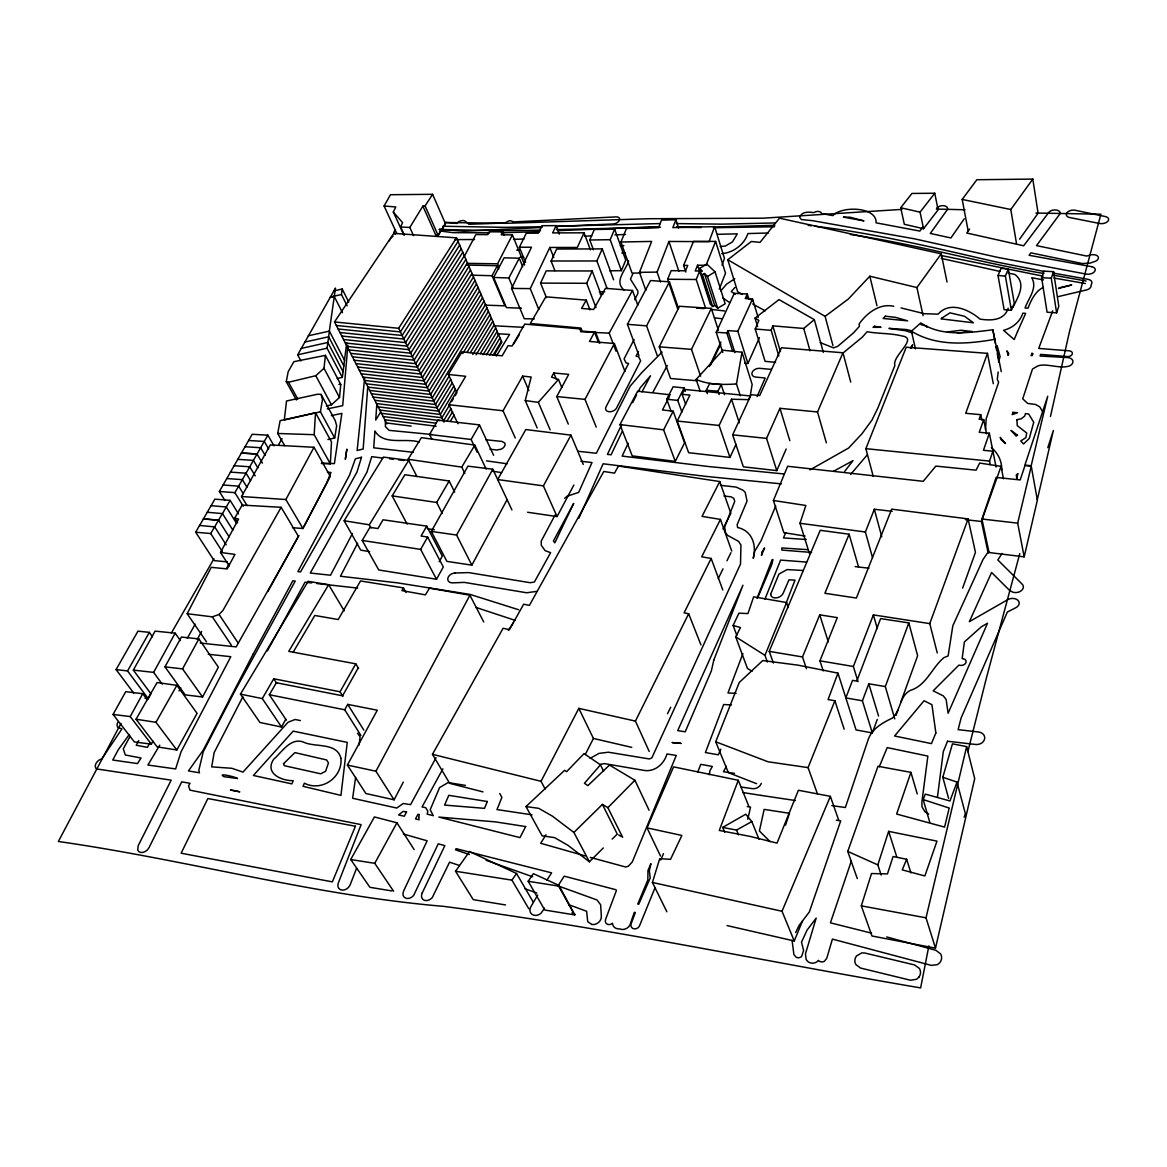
<?xml version="1.0" encoding="UTF-8"?>
<svg xmlns="http://www.w3.org/2000/svg" width="1167" height="1167" viewBox="0 0 1167 1167"><rect width="100%" height="100%" fill="white"/><g stroke="black" fill="none" stroke-linecap="round" stroke-linejoin="round"><path stroke-width="1.5" d="M985.517 429.923L986.159 418.895L998.66 382.178L997.274 379.406L998.193 371.981M321.333 463.489L330.349 463.853L331.486 441.914L315.513 412.753L280.138 420.66L277.702 433.482L284.69 445.663M330.349 463.853L314.171 434.693L315.513 412.753M367.736 387.065L363.17 448.989L357.131 450.52L364.644 378.123M376.868 403.709L375.716 420.076L380.632 412.082M792.072 940.354L793.896 954.562L796.2 957.276A4.858 4.595 -32.1 0 0 801.539 956.561L803.611 950.565L801.51 942.192L806.981 930.23L816.185 918.093L805.463 953.833L806.134 959.58L808.089 961.754A7.79 7.381 -33.1 0 0 816.667 962.016L818.519 960.353L819.074 960.995A4.872 4.624 -32.3 0 0 824.442 961.214L826.776 958.253L832.407 939.099L931.31 965.386L937.422 964.642L939.843 962.629A8.169 7.863 -16 0 0 940.675 953.95L935.919 950.303L886.672 936.941M347.854 345.315L342.704 405.678L327.3 408.902M326.395 406.014L331.443 404.818L339.495 397.48L340.764 384.527L325.403 355.366L293.865 361.682L288.191 371.675L286.28 381.711L296.403 399.989M355.629 777.47L352.609 798.272L396.765 808.045L403.228 803.494L410.565 804.647L436.035 757.689M339.495 397.48L324.003 368.305L325.403 355.366M359.086 745.027L360.078 736.771L357.525 733.197M343.827 365.869L344.513 360.282L329.357 331.049L335.046 291.006M937.437 797.28L943.315 751.592L947.531 741.249M337.219 378.502L342.339 377.364L343.857 365.927L328.642 336.709L329.386 331.122L308.278 335.79M344.469 360.209L346.745 342.908M342.339 377.364L327.052 348.204L328.686 336.782L304.791 342.062M347.153 305.856L341.435 294.522L342.194 289.008L333.995 290.889M750.089 396.751L752.146 384.424L741.993 352.23L722.811 350.217L696.13 379.45L700.171 391.193M709.273 774.742L709.974 770.628L712.337 766.471L700.784 764.341L697.618 772.364M740.301 395.803L736.465 383.958L741.993 352.23M775.705 506.04L761.074 540.671L754.684 551.276L753.24 558.293C756.77 545.281 752.204 530.606 737.646 527.542L737.15 524.669L747.04 501.051L745.275 492.562L743.35 490.403L736.129 487.077L720.447 485.341M770.585 594.411L778.929 574.106L787.069 569.584L803.377 570.488M928.888 945.868L920.632 987.909C761.57 960.879 603.602 927.065 443.518 906.351C313.427 895.381 187.333 859.86 58.35 841.48L121.003 723.38M1050.475 416.488L1069.541 331.34L1100.889 214.203L1035.888 213.036M327.912 439.521L334.696 438.004L336.665 425.707L335.221 420.601L321.071 394.388L317.643 394.213L286.528 400.996L284.296 419.974L320.414 411.791L322.486 399.493L321.071 394.388M747.77 819.292L750.527 807.126L747.259 806.587M910.931 872.945L906.657 859.262L893.076 856.534L887.46 873.908L871.516 873.543L861.304 905.855L871.982 935.992L935.482 948.173L974.722 778.637L966.641 746.617L952.447 743.846L942.819 777.28L948.581 798.388M1037.288 499.739L1053.363 430.506L1047.806 447.647M1024.188 556.849L1017.682 523.152L1031.249 466.173L1024.976 465.531L1020.206 479.943L996.137 477.42L981.943 519.023L989.047 552.531L1024.188 556.849L1037.361 500.147L1031.176 465.75L1047.718 396.255L1024.903 465.108L1031.176 465.75M935.482 948.173L926.014 917.831L966.641 746.617M967.881 751.679L986.582 677.268L1019.783 553.625M537.185 427.953L525.252 400.573L531.175 376.999L522.626 376.139L503.035 410.769L515.274 438.019M998.514 361.901L1000.104 356.708L997.143 345.549M666.868 911.777L652.411 882.456L659.734 858.635L670.529 859.335L681.878 835.455L647.029 827.87L673.578 766.865L738.288 780.285L748.703 806.003M881.216 875.09L877.817 864.893L888.641 831.371L936.97 841.13L924.862 875.965L902.251 869.882L906.657 859.262M809.548 553.829L799.978 523.283L805.828 505.486L773.4 500.483L787.637 466.275L923.228 481.315L935.846 466.085L976.093 470.184L979.638 463.051L1001.038 466.377L1003.474 478.791M785.551 825.098L789.417 813.297L764.152 809.387L759.411 830.962L770.089 841.655M926.686 327.256L927.006 326.279L920.967 324.63M1056.602 312.829L1058.805 306.279L1053.538 271.663L1043.911 271.138L1041.606 277.688L1047.076 312.216L1056.602 312.829L1051.277 278.227L1053.538 271.663M851.356 860.998L830.423 922.82L871.53 933.148M990.258 464.656L989.543 461.096L992.898 451.206L983.46 450.302L989.353 433.22L979.244 432.286L983.708 419.639L979.113 419.23L980.732 414.664L965.707 413.308L987.486 353.353L906.248 347.212L865.87 448.668L873.252 476.428M857.278 878.576L847.753 851.414L877.992 766.281L910.931 772.364L896.635 814.041L944.57 827.097L949.209 808.045L923.185 799.585L925.271 794.1L949.967 800.97L956.998 782.065L942.819 777.28M988.201 553.114L981.462 521.489L1001.038 466.377M962.615 588.153L975.452 552.341L968.099 518.907L891.69 509.148L856.388 598.058L824.909 593.288L849.109 534.209L820.226 530.299L769.228 651.361L773.371 663.031M722.052 265.04L724.459 258.388L714.627 226.661L672.848 227.609L675.883 219.775L661.514 220.125L658.524 227.725L626.489 228.455L620.946 242.021L632.033 273.107L640.96 273.005M896.008 715.488L897.861 710.367M900.953 701.834L917.627 655.723L908.83 622.901L880.604 618.598L856.811 681.09L852.537 680.361L845.856 697.91L862.398 700.798L872.332 732.905L856.067 729.944L837.964 673.14L797.878 665.132L762.751 660.566L739.265 682.462L715.721 741.789L728.354 772.642L756.581 783.684M964.132 817.163L965.372 813.764L956.998 782.065M778.797 355.95L771.168 330.334L772.817 325.856L803.757 328.467L814.333 319.627L779.002 299.613L755.02 318.139L757.602 326.643M911.515 347.883L912.638 344.805L910.406 348.306M937.247 652.922L929.763 623.616L968.099 518.907M872.332 732.905L877.292 719.412M894.768 718.901L885.315 686.575L908.83 622.901M714.627 226.661L709.069 241.642L668.939 241.467L657.079 272.101L660.493 282.02M837.964 673.14L828.059 699.573L834.901 700.754L844.164 729.171M862.398 700.798L868.802 683.789L885.315 686.575M738.288 780.285L719.28 830.437L750.016 836.389L777.032 843.128L798.403 790.263L830.364 796.346L838.767 820.386M764.968 599.079L780.621 560.087L806.485 562.086M757.85 597.358L771.81 564.492L772.977 559.62L772.189 559.591L757.018 598.379M356.591 868.233L350.26 884.571A7.177 5.529 -44.1 0 1 341.843 890.071A7.177 5.529 -44.1 0 1 338.357 882.879L361.114 824.631L189.973 790.147L188.573 785.945L190.031 783.305L181.716 781.846L149.055 847.592A6.944 4.989 -41 0 1 138.815 851.633L137.706 850.072L138.202 845.696L171.184 780.154L96.511 768.922A6.623 4.493 -40 0 1 96.015 763.451A6.623 4.493 -40 0 1 101.792 758.9L121.937 728.894L117.998 727.479A6.491 4.376 -38.3 0 1 118.071 721.994M785.741 604.039L795.019 580.145L788.98 579.824L783.174 593.259A6.71 4.639 -23.8 0 1 776.157 597.898A6.71 4.639 -23.8 0 1 770.716 594.455M858.037 681.674L853.354 666.488L873.383 614.892L929.763 623.616M719.295 289.08L725.509 273.195L715.619 241.423L693.475 241.438L683.629 265.405L685.831 272.057M872.566 557.768L865.389 532.006L874.331 509.264L892.186 511.306M645.832 290.437L639.443 272.334L651.653 241.423L620.946 242.021M742.898 653.593L727.975 692.979L736.129 693.344M834.901 700.754L808.075 767.609L817.454 793.866M879.247 766.777L887.212 747.595L927.867 756.085L921.872 802.152L922.047 806.908L924.935 811.765L928.655 814.085M705.495 307.855L696.232 279.496L699.646 271.007L695.226 270.977L697.56 265.23L706.035 265.274L715.619 241.423M823.246 670.908L819.934 660.828L837.293 617.62L819.715 614.849L802.517 656.963L806.455 668.706M1011.395 310.291L1014.269 303.187L1008.317 268.935L1000.965 268.395L998.018 275.5L1004.131 309.678L1011.395 310.291L1005.385 276.068L1008.317 268.935M767.361 661.995L764.968 655.343L786.573 602.537L753.663 596.818L747.945 613.565L738.901 613.2L733.124 625.439L736.829 635.417M727.012 925.562L794.246 940.967L802.531 920.909M609.626 270.773L621.384 270.671L625.731 260.139L614.644 229.155L594.324 229.505L589.773 240.008L593.39 249.738M677.779 309.109L667.626 279.263L671.185 270.671L685.569 270.773L687.742 265.42L683.629 265.405M785.654 532.721L783.495 537.929L806.266 539.49M660.785 860.035L663.469 853.631M794.246 940.967L782.021 911.267L830.364 796.346M621.384 270.671L610.181 239.687L614.644 229.155M775.588 362.31L765.085 361.347L755.209 329.006L758.856 320.429L755.02 318.139M826.353 442.833L817.527 411.966L842.968 352.77L781.482 347.751L759.702 395.525L751.125 394.723L732.672 434.839L743.364 466.829L776.77 470.622L786.193 448.989M654.964 887.883L639.662 925.489A4.741 4.084 -34.9 0 1 633.827 928.786A4.741 4.084 -34.9 0 1 631.157 923.651L635.359 912.55L634.323 912.302L630.763 922.645A7.571 6.491 -34.9 0 1 619.881 928.99L617.197 928.713A7.556 6.462 -34.1 0 1 612.515 923.243L611.61 923.958A4.712 4.012 -34.6 0 1 605.556 919.494L616.424 890.45L615.899 889.721L564.186 876.169L557.986 885.855L597.023 899.976L600.626 904.775L601.341 916.416A7.527 6.346 -34.7 0 1 591.8 924.483M757.091 396.59L765.187 378.006L755.822 377.101A6.068 4.187 -18.4 0 1 752.234 372.2A6.068 4.187 -18.4 0 1 759.761 368.334L771.343 369.399M719.164 394.563L718.041 391.193L721.148 384.585L709.653 383.535L706.254 390.289L707.392 393.644M596.001 307.665L586.724 283.304L592.18 270.977L546.258 270.89L540.569 283.1L546.404 297.556M607.161 288.614L596.877 260.97L602.245 248.892L556.659 249.038L551.087 261.014L554.894 270.656M744.677 363.214L747.93 363.462L759.425 337.671M776.77 470.622L766.559 438.398L779.95 408.319L817.527 411.966M404.351 235.15L400.617 227.011L402.571 222.62L393.308 212L395.788 206.953L384.089 205.99L390.478 194.714L432.607 194.32L445.473 223.758L438.121 235.326L435.933 235.486L422.877 206.078L425.08 205.903L432.607 194.32M578.89 518.192L603.106 463.78L705.408 476.34L781.365 483.867M628.561 260.883C625.979 270.394 613.317 281.393 624.345 290.247M632.747 274.041L630.457 279.132L637.868 291.006L637.838 293.588L634.731 299.715M732.774 351.559L726.822 332.974L727.887 330.626L737.821 331.268L747.93 363.462M720.841 749.229L718.303 754.816L705.408 752.54L723.657 704.532L731.476 704.912M737.821 331.268L752.54 298.956L745.217 298.548L747.303 294.026L734.335 293.296L716.232 332.274L722.825 352.507M710.747 364.833L720.768 344.09M729.973 457.42L719.12 425.474L731.519 399.216L748.528 399.639L750.235 395.934L684.606 389.442L682.111 394.286L689.916 395.102L677.225 421.039L688.647 452.708L729.973 457.42L736.012 444.335M795.661 932.564L799.103 925.387L809.344 911.952L840.707 820.839L836.287 820.197M525.558 262.371L519.403 247.244L526.273 233.21L538.323 233.167L541.926 225.698L556.105 225.625L552.647 232.904L584.054 232.816L577.271 247.477L549.817 247.462L530.256 288.614L538.775 309.43M628.196 443.27L622.157 456.093L708.719 466.552L784.268 473.992M709.303 366.511L720.9 342.004M422.264 892.886L444.86 845.623L438.238 843.829L413.585 895.541A7.352 5.47 -45.2 0 1 406.452 898.386L404.482 897.452A7.235 5.397 -45.6 0 1 403.68 890.888L427.137 840.809L403.388 834.026M621.69 424.54L607.409 454.415L611.085 454.78L622.434 431.075M534.326 318.897L524.26 318.722L511.569 288.424L531.481 247.244L519.403 247.244M700.623 376.182L691.491 349.356L711.316 308.394L679.457 306.265L659.267 346.847L670.544 378.487L697.035 380.763M667.509 713.737L670.704 707.187M718.259 578.54L723.015 568.84M726.968 560.758L730.936 552.677M649.202 751.431L635.432 721.104L688.661 613.754L684.081 612.879L711.155 558.439L701.717 556.805L720.433 519.403L702.038 516.383L719.747 481.548L618.437 466.041L614.528 473.131L603.777 471.468L529.424 605.352L523.662 604.214L509.468 629.626L503.079 628.298L432.461 754.32L449.66 783.349L483.007 791.897M723 529.045L730.848 513.29L719.747 481.548M670.296 394.796L637.649 391.178L619.983 424.584L632.237 455.874L675.285 461.403L684.577 442.833L673.155 411.192L662.448 409.967L669.537 396.284M632.674 402.673L636.598 394.869M681.907 412.111L677.75 400.427L684.095 387.969L673.14 386.773L666.722 399.202L670.952 410.872M585.265 754.524L593.419 738.448L578.817 708.369L541.036 781.321L545.164 789.067M638.437 351.5L636.073 356.154L638.655 356.781L640.654 360.836L616.599 407.939A5.952 3.997 -21.2 0 1 609.145 411.732A5.952 3.997 -21.2 0 1 605.965 406.962L628.59 363.506L626.081 362.893L624.082 358.896L634.104 339.48M675.285 461.403L663.615 429.835L673.155 411.192M464.058 256.886L475.888 234.552L487.835 234.64L489.323 231.81L502.729 231.883L501.227 234.815L512.401 234.888L524.669 265.026M498.965 267.155L497.565 263.8L512.401 234.888M752 671.331L747.449 668.399L735.706 636.846L740.491 627.569L733.124 625.439M242.867 696.772L214.159 752.584L211.665 766.865L231.868 768.294L242.984 772.102L288.059 722.242L295.091 719.499L300.357 720.55M206.544 641.908L187.172 613.711L211.227 567.322L227.171 568.927L234.932 554.413L220.505 552.443L238.579 519.082L234.742 518.06L242.153 505.092L281.13 507.309L298.358 536.251L267.929 591.494M357.627 543.238L340.428 576.25L397.524 582.858L470.17 594.441L518.688 609.758M657.269 355.658L646.576 325.856L669.45 281.83L650.544 280.547L627.438 324.324L638.976 355.643M360.909 735.473L344.717 709.784L347.722 704.387L377.291 710.222L347.387 765.071L365.898 793.531L394.081 799.803L403.286 782.167M652.951 392.2L667.276 365.461M352.478 533.479L330.524 575.214L310.262 573.026L366.978 472.095L371.704 456.662L382.688 458.062M292.436 527.717L302.953 528.505L330.29 476.457L313.996 447.282L270.277 444.933L241.54 496.515L247.098 505.574M596.235 427.107L585.017 399.377L614.367 343.521L589.525 341.45L594.528 332.099L580.364 330.961L581.414 329.021L524.727 324.105L512.08 346.015L508.053 345.651L502.175 355.804L462.001 351.923L448.361 374.49L456.53 391.893M555.186 514.822L541.211 541.109L541.328 545.412L545.179 550.664L550.634 552.677L534.398 582.012L530.299 582.727L468.623 572.589L454.911 573.012M442.906 768.834L422.06 806.937L425.692 807.666L427.837 811.255L427.166 814.128L433.336 815.704L430.185 809.752L439.594 787.579L448.084 782.576L465.443 785.391M253.312 653.783L292.829 580.801L295.251 581.064L234.903 690.864L203.248 751.752L198.842 770.205L199.484 772.802L188.427 770.935L203.175 750.25L253.297 653.812M485.093 305.141L504.859 305.827L492.051 275.718L497.317 265.74L466.494 265.011M202.562 696.991L218.375 667.188L198.871 638.918L181.41 637.051L164.97 666.868L185.174 694.861L202.562 696.991L182.563 668.895L164.97 666.868M303.814 526.667L326.454 483.415L330.976 472.46L327.475 472.241M513.042 288.059L508.841 277.965L519.271 258.228L504.144 257.805L493.612 277.469L506.42 307.607L521.474 308.219M638.174 391.733L640.333 387.663L650.5 375.789L641.996 391.849M527.572 512.255L557.067 516.573L573.872 485.005M394.081 799.803L375.934 771.227L469.907 595.243L429.544 588.153L425.372 594.864L401.944 590.604L403.461 587.905L360.515 580.962L338.211 619.531L314.784 615.461L293.107 652.309M179.032 690.922L180.71 687.801M147.115 699.544L142.753 693.709L125.715 691.681L113.068 714.437L134.395 741.949L151.331 744.152L152.95 741.133M612.908 342.981L609.189 333.149L580.67 331.749L581.735 329.809L580.087 329.678L580.991 328.058L530.343 323.492L545.835 296.812L586.242 300.138L589.991 309.897M302.953 528.505L285.871 499.534L313.996 447.282M568.3 424.132L556.776 396.561L568.708 374.374L553.785 372.988L551.553 377.101L558.468 379.465L561.823 387.575M511.948 509.964L492.824 469.236L467.938 466.158L431.323 531.423L446.888 561.385L471.847 565.149L507.105 499.666M138.756 740.593L136.233 745.246L147.407 747.347L149.989 742.781M543.384 485.88L570.969 435.131L525.792 429.558L497.682 479.549L543.384 485.88L557.067 516.573M130.135 736.289L123.279 748.849L125.292 754.991L141.032 757.996L137.502 763.583L112.761 760.038L118.217 749.841L129.274 734.524M182.563 668.895L198.871 638.918M344.192 610.822L328.671 584.696L308.132 581.312L240.46 694.146L259.949 722.49L281.553 727.026L285.784 719.28M609.189 333.149L632.485 290.466L605.44 288.337L593.667 309.459L581.574 308.424L586.242 300.138M267.389 650.894L305.039 582.187L311.72 582.946M393.585 891.209L374.753 863.332L396.926 822.793L374.417 816.944L350.727 859.525L369.91 887.314L391.893 890.932M162.213 684.125L153.621 672.382L175.181 633.156L155.08 631.128L133.344 670.106L150.718 693.519M151.331 744.152L130.208 716.567L142.753 693.709M145.029 698.289L148.267 698.697L150.791 694.102M176.815 750.002L197.077 713.329L176.859 685.35L157.093 682.535L136.043 719.237L157.122 746.851L176.815 750.002L155.955 722.3L136.043 719.237M471.847 565.149L456.589 535.04L492.824 469.236M197.252 639.37L201.599 631.507M436.502 579.255L443.3 566.987L427.633 537.053L421.083 536.061L426.714 526.142L383.053 519.782L377.918 528.549L369.924 527.353L362.208 540.452L378.764 569.977L436.502 579.255L420.645 549.394L362.208 540.452M439.171 561.735L442.308 556.09L426.714 526.142M187.304 638.291L195.166 624.199M298.985 535.551L236.172 646.883L200.213 643.046M281.553 727.026L262.312 698.581L273.734 678.771L340.064 691.783L342.923 696.349M726.443 766.252L723.409 771.708L734.481 773.327M159.748 745.144L147.917 765.041L175.633 768.936L181.031 751.869L230.803 656.7L208.222 654.235M358.24 667.889L342.587 695.809L276.36 682.753L269.329 694.744L286.338 720.127M340.064 691.783L355.789 663.833L288.73 651.376L328.671 584.696M148.267 698.697L127.553 670.952L149.332 632.368L137.969 631.157L116.087 669.595L133.797 693.14M281.13 507.309L222.955 610.414L219.075 614.469L212.306 616.847L187.172 613.711M278.592 444.744L282.02 438.69M155.955 722.3L176.859 685.35M420.645 549.394L427.633 537.053M227.39 561.881L214.159 560.612L195.677 532.21L199.528 525.456L214.684 526.871L226.179 544.872M199.586 525.558L211.067 505.69L226.325 506.974L236.682 523.545M211.11 505.749L214.859 499.155L230.118 500.351L238.535 513.918M224.968 500.526L219.352 491.511L252.174 434.284L267.856 435.174L274.026 445.809M300.969 360.939L297.673 354.826L335.498 288.059L335.075 291.05L333.572 291.342M243.261 506.23L234.903 492.649L267.856 435.174M171.374 633.025L213.94 558.774M477.172 452.242L471.132 439.478L479.462 424.89L437.99 420.105L429.514 434.474L431.863 439.215M230.118 500.351L222.474 513.597L207.259 512.284M222.299 551.539L210.716 533.552L222.43 513.538L232.889 530.139M226.646 568.212L229.33 563.588M442.308 513.524L436.677 502.466L449.164 480.979L404.876 474.736L392.17 495.902L407.137 524.1M508.331 630.399L513.48 622.536M544.551 908.174L541.007 913.28A7.454 6.039 -36.8 0 1 532.152 914.461A7.454 6.039 -36.8 0 1 530.941 906.584L537.71 895.089M457.945 423.738L448.901 404.73L465.677 376.285L448.361 374.49M494.443 354.666L501.868 342.179L456.516 237.849L393.746 233.356L334.521 321.946L386.904 423.927M464.845 473.481L461.767 467.121L474.823 445.108L421.404 437.654L408.085 459.273L416.94 476.574M450.36 421.331L454.094 415.073M489.761 355.089L500.001 337.905M493.072 355.235L501.431 341.187M483.094 354.753L497.142 331.311M443.475 421.054L450.973 408.538M446.932 421.199L452.533 411.82M486.435 354.928L498.572 334.608M449.849 404.511L441.899 417.771L379.786 410.069M451.629 401.565L453.394 398.618M455.159 395.686L456.924 392.739M480.308 353.63L495.698 328M1002.059 553.508L997.8 559.956L1021.869 583.821A7.206 5.179 -7.2 0 1 1021.621 590.444A7.206 5.179 -7.2 0 1 1012.635 592.107L1009.615 590.458L991.6 572.457L969.354 621.661L1008.186 599.415A7.265 5.149 -6.7 0 1 1018.12 600.48A7.265 5.149 -6.7 0 1 1015.786 607.73L1007.354 612.033L961.127 717.924L958.136 729.652L978.88 732.03A7.629 6.258 -8.8 0 1 984.54 739.324A7.629 6.258 -8.8 0 1 975.393 744.444L947.56 741.264M453.817 386.117L438.704 411.178L376.445 403.563M472.781 354.52L492.81 321.333M455.378 389.428L440.309 414.475L378.123 406.831M476.107 354.841L494.254 324.674M452.256 382.791L437.1 407.852L374.767 400.296M470.359 352.697L491.351 317.993M449.12 376.11L433.891 401.185L371.398 393.731M462.745 353.543L488.433 311.268M450.695 379.45L435.495 404.526L373.09 397.028M467.019 352.376L489.892 314.638M413.541 235.617L409.821 227.463L422.877 206.078M486.96 307.884L432.271 397.845L369.706 390.434M513.611 344.09L519.184 334.958M483.999 301.101L429.018 391.105L366.292 383.797M485.487 304.499L430.638 394.475L367.999 387.123M371.033 527.907L369.312 524.8L408.654 460.382L383.403 457.099L344.148 520.759L360.734 550.138L369.618 551.641M496.325 356.066L509.585 334.433L497.507 333.762M481.037 294.259L425.736 384.322L362.864 377.101M482.525 297.687L427.37 387.721L364.585 380.457M479.535 290.816L424.088 380.909L361.128 373.746M476.53 283.917L420.776 374.067L357.671 366.992M478.047 287.374L422.439 377.495L359.407 370.377M475.027 280.445L419.113 370.61L355.92 363.608M471.993 273.457L415.758 363.696L352.419 356.781M473.51 276.958L417.436 367.153L354.17 360.195M435.918 235.428L438.106 235.326L445.415 223.641M470.476 269.956L414.081 360.209L350.654 353.353M468.944 266.441L412.389 356.708L348.889 349.91M465.866 259.366L409.004 349.692L345.344 342.996M467.398 262.911L410.696 353.207L347.124 346.453M464.32 255.806L407.298 346.161L343.55 339.509M461.213 248.659L403.855 339.057L339.962 332.522M462.774 252.247L405.576 342.617L341.756 336.023M459.652 245.07L402.134 335.483L338.153 329.006M545.996 834.799L540.7 843.289L585.25 855.936M443.985 422.104L398.662 328.306L456.516 237.849M458.077 241.467L400.412 331.909L336.344 325.476M546.944 880.093L551.612 872.858L456.078 848.657L455.509 849.839L469.367 854.492M574.718 914.928L559.022 885.432L533.377 873.66L528.184 881.289L544.799 910.041L574.718 914.928L558.585 886.074L528.184 881.289M964.219 218.827L950.886 237.966L930.303 233.444L947.633 209.229A5.923 3.749 -10.7 0 0 943.534 205.684A5.923 3.749 -10.7 0 0 936.663 208.251M455.538 871.253L511.948 880.137L516.543 873.47L469.513 851.545L455.538 871.253L473.262 899.655L505.501 904.936M988.668 551.262L983.037 559.474L952.826 625.789L948.129 655.942L943.986 657.605C931.835 667.582 926.598 685.277 910.596 690.295C899.436 695.663 901.041 710.09 892.492 718.011C882.981 722.577 872.639 728.223 868.525 738.609L845.36 807.506L831.808 805.624M969.558 229.024L966.743 233.006L1023.678 245.785L1048.666 212.54A6.112 3.909 -6.7 0 1 1054.487 209.929L1056.791 210.133A6.127 3.851 -9.6 0 1 1060.219 213.503L1036.515 245.61L1086.667 256.054L1090.999 254.858A6.375 3.691 -7.7 0 1 1098.001 256.507A6.375 3.691 -7.7 0 1 1095.55 261.218L1090.022 263.129L1082.217 263.523L1030.899 252.845L1029.09 255.281L1091.626 266.674M1019.579 239.22L1038.09 213.225L1032.795 179.091L976.852 179.733L962.192 199.44L968.231 231.329M923.082 315.601L916.912 287.549L941.244 253.822L779.468 218.171L760.038 242.371L751.329 241.496L727.8 259.745L737.646 291.692L742.3 294.463M1016.501 243.553L1010.797 209.52L1032.795 179.091M923.082 226.675L919.844 231.081L876.067 222.824C877.117 206.603 841.48 205.728 832.859 215.632L821.539 213.517A5.718 3.37 -21.7 0 0 813.603 212.642C808.775 211.767 801.248 211.519 799.701 217.441L801.393 219.556L812.64 220.68L914.665 238.87L997.625 257.367L1086.156 274.085A6.389 3.837 -8.1 0 0 1094.646 271.473L1095.244 269.942A6.419 3.734 -7.7 0 0 1091.626 266.674M923.549 228.732L938.108 209.87L934.752 193.255L911.952 193.445L900.705 207.755L904.323 224.268L923.549 228.732L920.063 212.146L934.752 193.255M720.841 290.816L726.487 284.223L734.802 278.709M844.572 471.512L853.048 460.6L833.603 471.249M850.553 474.531L867.344 454.78M603.324 847.928L589.408 861.786L568.037 845.389L554.631 837.643L542.13 835.835L525.996 806.572L564.609 770.322L566.593 771.693L584.054 753.605L600.465 764.837L584.448 783.276L587.832 785.624L609.51 765.071L634.906 780.242L649.071 810.248M525.252 400.573L538.337 402.352L558.468 379.465M916.912 287.549L869.823 276.214L848.307 299.058L825.098 316.359L727.8 259.745M622.653 837.352L607.876 807.666L634.906 780.242M612.194 839.117L617.255 834.084L602.405 804.413L573.901 832.45L589.408 861.786M662.039 352.098L641.66 372.74L630.092 386.262L596.352 453.248L577.723 451.25M915.439 348.816L911.427 331.18L920.836 322.894C941.754 337.103 969.208 332.624 992.854 329.809L1001.271 371.617M390.989 238.097L393.075 236.172M286.28 381.711L288.512 382.251L315.79 375.701L324.003 368.305M564.697 498.265L567.06 496.252L578.642 492.416L592.005 462.54L580.874 461.257M590.123 758.375L599.065 753.357L608.445 752.219L649.363 758.958L651.813 757.923L740.52 564.011L740.943 545.077L738.638 541.4L727.493 535.303L725.582 532.706L724.605 526.988L734.758 501.343L733.751 498.294L730.965 496.806L724.007 496.033M734.874 287.505L731.271 291.59L735.254 294.259M1008.186 308.219C1004.233 320.633 991.119 320.808 980.061 319.131C969.237 309.736 949.748 300.707 938.151 314.142L924.41 313.719L901.055 307.942M699.573 268.41L702.344 271.036L699.996 272.436L702.403 274.712L704.445 273.516L714.671 305.316L717.676 308.248L725.159 303.77L715.079 271.896L706.837 264.092L699.573 268.41L700.652 271.751M704.445 273.516L707.465 276.419L715.079 271.896M699.646 271.007L710.28 304.193L712.672 306.498L714.671 305.316M842.647 353.324L862.413 337.073L867.096 331.734C878.459 333.85 890.611 333.076 902.135 336.008C918.794 338.226 891.705 356.066 894.885 365.475L877.89 407.969L871.88 420.222L861.975 433.745L848.613 448.04L809.956 469.907M724.722 832.188L722.665 827.418L745.757 814.216L751.811 821.583L758.988 839.204M1043.386 287.33C1035.202 291.254 1031.19 300.182 1027.996 308.146L1025.078 307.986C1028.302 298.358 1037.886 288.191 1031.73 277.717L1043.517 279.89M722.665 827.418L736.508 830.087L751.811 821.583M1058.454 296.549L1085.529 290.175A6.462 3.924 -8.1 0 0 1091.087 285.259L1091.335 284.34A6.448 3.909 -8.1 0 0 1088.271 279.38L1053.042 273.034M957.363 332.989L972.169 331.501L961.083 330.246L947.312 331.939M330.509 297.001L341.435 294.522M330.071 297.439L334.273 296.52L342.471 312.698M301.246 348.422L327.839 342.471L343.069 371.631M297.673 354.826L327.052 348.204M331.355 415.612L341.887 413.381L334.389 463.605L321.815 463.153M995.232 339.232C967.414 344.192 936.59 346.701 911.427 331.18M536.66 591.392L526.638 592.763L464.364 582.391L452.606 582.873A6.287 4.58 -25.1 0 1 447.865 578.176A6.287 4.58 -25.1 0 1 454.911 573.012M600.699 764.225L604.331 763.612L645.453 770.614C655.737 771.387 664.256 763.481 666.97 753.97L676.262 755.428L632.31 861.902L628.444 866.162L625.702 867.023L590.298 857.395M541.707 227.463L464.218 231.241L439.346 229.228M720.331 246.456L725.29 246.077L732.438 241.905L737.296 233.852L717.632 234.304M721.76 253.618C733.212 252.845 744.327 244.53 747.887 233.575L768.353 232.992M1011.001 307.286L1013 307.3C1017.916 297.001 1026.872 283.581 1014.852 274.435L1008.2 273.093M736.465 383.958C722.957 384.804 708.792 384.891 696.13 379.45M774.713 222.955L721.877 224.152L676.393 223.583M539.883 231.577L501.314 232.802M557.563 230.658L659.282 226.69M774.582 226.763L713.358 227.74M584.507 236.201L591.727 235.851M556.79 226.442L612.923 223.991A5.354 3.151 -21.8 0 0 619.4 220.3L619.633 218.944A5.368 3.18 -22.1 0 0 616.147 216.902L512.94 221.934A5.208 3.034 -23.5 0 0 508.535 221.015L504.771 223.014L469.003 224.268L465.341 221.249A5.149 3.093 -21.6 0 0 458.587 221.818L456.939 223.422L445.779 222.489M542.305 226.748L504.129 227.346L442.774 226.238M556.309 226.252L660.318 223.568M614.936 234.859L625.497 234.494M540.598 230.147L502.408 230.701L439.23 229.491M556.367 229.607L660.507 227.171M620.348 245.741L623.878 245.624M513.524 239.337L524.041 239.031M621.836 253.006L625.308 252.903M901.974 209.389L762.751 218.2L648.21 218.725L506.201 223.305L444.758 222.474M516.689 250.161L520.205 250.059M520.19 257.148L523.691 257.061M774.8 225.319L713.606 227.025M589.773 240.008L610.181 239.687M639.443 272.334L657.079 272.101M599.969 294.069L603.135 294.04M455.072 239.6L474.575 239.512M551.087 261.014L596.877 260.97M676.889 226.719L701.279 227.011M676.597 227.229L701.148 227.55M540.569 283.1L586.724 283.304M599.313 291.808L604.739 291.838M667.626 279.263L696.232 279.496M511.569 288.424L530.256 288.614M467.704 263.363L497.565 263.8M936.342 209.083L965.036 209.768M489.542 232.816L452.869 232.656L439.842 230.92M472.052 275.179L492.051 275.718M493.612 277.469L508.841 277.965M277.702 433.482L314.171 434.693M409.821 227.463L400.617 227.011M696.582 308.146L704.037 308.555M494.516 325.797L523.502 327.329M1051.277 278.227L1041.606 277.688M248.6 440.484L264.296 441.462L268.716 449.062M338.838 384.41L340.764 384.527M244.997 446.728L260.679 447.734M241.394 453.015L257.032 453.992L262.415 463.124M241.409 453.044L257.046 454.021M237.762 459.346L253.414 460.382L257.922 467.952M716.232 332.274L726.822 332.974M234.115 465.721L249.753 466.771L255.194 475.859M807.622 549.657L781.832 547.95L781.89 550.08L811.59 552.443M230.453 472.11L246.077 473.204M241.54 496.515L285.871 499.534M226.777 478.543L242.386 479.652L246.966 487.208M223.057 484.991L238.666 486.158L243.276 493.699M219.352 491.511L234.903 492.649M1005.385 276.068L998.018 275.5M706.254 390.289L718.041 391.193M659.267 346.847L691.491 349.356M627.438 324.324L646.576 325.856M755.209 329.006L771.168 330.334M203.394 518.848L218.535 520.132L229.082 536.762M203.466 518.95L218.608 520.234M195.677 532.21L210.716 533.552M855.178 566.608L868.992 568.227M431.848 434.489L389.078 430.36L385.431 426.626L385.329 420.456M419.216 442.045C405.08 437.654 383.71 445.852 374.928 431.017L373.717 447.822L413.264 452.329M334.521 321.946L398.662 328.306M556.776 396.561L585.017 399.377M865.87 448.668L989.543 461.096M677.225 421.039L719.12 425.474M732.672 434.839L766.559 438.398M485.822 439.755L502.058 441.447L504.83 443.081A5.923 3.909 -24.4 0 1 501.256 449.135L496.982 449.995L489.95 449.222M666.722 399.202L677.75 400.427M316.724 583.529L357.671 588.095M448.901 404.73L503.035 410.769M133.344 670.106L153.621 672.382M965.401 519.651L981.462 521.489M389.734 458.85L393.264 459.258M398.545 459.842L403.826 460.44M1017.682 523.152L981.943 519.023M710.878 309.357L724.59 310.947M714.467 317.847L721.221 318.62M116.087 669.595L127.553 670.952M619.983 424.584L663.615 429.835M429.514 434.474L471.132 439.478M486.493 460.863L507.105 463.78M113.068 714.437L130.208 716.567M381.449 413.308L439.93 420.601M383.112 416.531L436.21 423.213M384.76 419.755L436.035 426.232M386.408 422.95L411.12 426.101M808.118 225.333L811.415 225.756M814.712 226.179C875.819 233.371 935.613 248.119 995.48 261.802L1044.377 271.503M799.978 523.283L865.389 532.006M525.996 806.572L538.687 808.323L552.268 816.069L573.901 832.45M795.427 800.533L761.059 795.398M431.323 531.423L456.589 535.04M893.805 306.308C879.626 302.997 866.731 313.15 859.087 324.003L859.452 326.264L853.617 332.77L837.76 346.307L833.544 347.868L820.226 342.602M408.085 459.273L461.767 467.121M808.075 767.609L768.003 761.774L715.721 741.789M741.22 787.054L752.35 788.659A7.308 5.966 -27.9 0 0 761.292 783.407M392.17 495.902L436.677 502.466M427.326 528.666L434.357 529.76M850.422 234.509C915.584 244.02 979.025 262.458 1043.896 273.53M743.073 792.568L761.001 795.398M350.727 859.525L374.753 863.332M492.955 471.249L501.62 472.65M344.148 520.759L369.312 524.8M805.113 536.091L783.83 532.633L773.4 500.483M532.05 814.829L496.967 809.577L501.883 797.469L499.782 793.502M769.228 651.361L802.517 656.963M819.934 660.828L853.354 666.488M963.052 658.655L962.162 658.494L964.38 641.952L981.345 626.796L987.53 623.236L948.115 713.241L946.145 699.514L943.301 695.868L933.177 690.835L958.851 665.146L960.105 665.365A4.595 3.37 -11.2 0 0 965.882 662.725A4.595 3.37 -11.2 0 0 963.052 658.669M926.014 917.831L861.304 905.855M1043.196 276.185L940.646 255.398M1053.918 278.038L1085.441 283.552M1052.736 275.076L1086.112 281.014M269.329 694.744L344.717 709.784M999.886 271.4L941.215 258.403M240.46 694.146L262.312 698.581M962.192 199.44L1010.797 209.52M347.387 765.071L375.934 771.227M652.411 882.456L782.021 911.267M578.817 708.369L635.432 721.104M900.705 207.755L920.063 212.146M593.419 738.448L631.77 747.376M432.461 754.32L541.036 781.321M475.713 607.351L515.231 620.377M912.579 332.945L905.65 330.772L888.933 328.394L905.825 329.488L910.391 330.421L912.229 332.537M459.346 865.433L449.558 862.18L432.198 897.7A7.381 5.514 -44.6 0 1 423.898 900.093A7.381 5.514 -44.6 0 1 422.279 892.77M486.172 860.342L532.633 876.753M524.858 888.685L536.849 893.032M568.577 904.629L586.622 911.267L587.73 921.697L591.8 924.483M847.753 851.414L877.817 864.893M571.976 912.813L575.141 914.286M729.725 302.618L722.884 297.979M752.657 303.974L765.158 310.83M746.953 297.235L753.167 300.94M602.405 804.413L607.876 807.666M618.598 834.901L621.296 836.535M735.706 636.846L764.968 655.343M395.161 234.246L394.286 233.546A5.106 3.02 -25 0 1 395.482 229.739M991.381 447.661C998.208 453.19 1001.942 461.242 1001.767 470.082M149.332 632.368L152.498 636.788M175.181 633.156L180.374 640.566M212.306 616.847L231.387 645.191M219.075 614.469L238.039 642.857M273.734 678.771L276.71 683.293M220.505 552.443L229.213 565.951M396.926 822.793L414.139 849.576M347.722 704.387L363.841 730.119M234.742 518.06L237.557 522.583M1042.364 411.178L1039.68 406.816L1035.567 404.468L1027.675 403.446L1022.715 398.837L1032.474 369.064L1036.413 366.73C1043.823 361.799 1059.869 369.676 1069.818 365.825A6.652 4.58 -9.4 0 0 1072.852 360.895A6.652 4.58 -9.4 0 0 1067.82 357.583L1040.06 356.037L1040.628 354.389L1067.192 356.562A4.143 2.845 -9.4 0 0 1072.24 354.112A4.143 2.845 -9.4 0 0 1069.337 350.844L1038.718 348.422L1052.692 310.83M355.789 663.833L358.575 668.428M246.062 473.175L250.628 480.76M511.948 880.137L528.797 908.757M260.649 447.676L265.128 455.32M516.543 873.47L533.275 902.164M288.512 382.251L297.775 398.997M403.461 587.905L406.028 592.559M320.414 411.791L334.696 438.004M315.79 375.701L331.443 404.818M469.907 595.243L483.722 621.967M342.194 289.008L348.7 301.961M449.164 480.979L454.678 492.08M600.465 764.837L603.543 771.139M647.029 827.87L660.507 856.038M474.823 445.108L486.143 469.046M479.462 424.89L493.597 455.276M384.089 205.99L396.795 233.488M393.308 212L403.738 234.713M425.08 205.903L438.121 235.326M522.626 376.139L528.884 390.624M538.337 402.352L550.109 429.792M570.969 435.131L583.267 464.422M736.508 830.087L738.507 834.872M497.317 265.74L498.717 269.096M553.785 372.988L556.469 379.465M502.729 231.883L504.1 235.223M519.271 258.228L522.714 266.63M688.661 613.754L700.944 644.913M549.817 247.462L553.8 257.63M594.528 332.099L598.613 342.69M556.105 225.625L559.372 234.1M595.403 331.836L599.809 343.258M614.148 346.249L616.016 351.165M614.367 343.521L624.928 371.412M592.18 270.977L601.341 295.353M584.054 232.816L590.414 249.869M711.155 558.439L722.796 589.933M602.245 248.892L613.594 279.788M632.485 290.466L637.809 305.243M720.433 519.403L731.724 551.057M682.111 394.286L685.656 404.293M684.095 387.969L685.262 391.324M669.45 281.83L678.494 308.409M786.573 602.537L788.279 607.599M668.939 241.467L678.873 271.24M721.148 384.585L724.503 394.709M731.519 399.216L739.28 422.819M675.883 219.775L678.581 228.046M702.403 274.712L712.672 306.498M702.811 278.432L708.763 296.812M697.56 265.23L699.719 271.896M711.316 308.394L718.405 330.276M707.465 276.419L717.676 308.248M727.887 330.626L734.904 352.594M819.715 614.849L828.337 641.923M888.641 831.371L896.854 857.162M779.95 408.319L789.826 440.659M747.303 294.026L748.849 299.102M752.54 298.956L758.185 317.643M868.802 683.789L878.547 716.042M772.817 325.856L780.402 351.471M910.931 772.364L917.233 793.939M849.109 534.209L858.518 566.856M923.185 799.585L929.749 822.239M873.383 614.892L877.321 628.561M803.757 328.467L810.029 350.815M814.333 319.627L823.318 352.361M874.331 509.264L881.785 536.849M825.098 316.359L832.961 345.592M842.968 352.77L850.728 382.12M869.823 276.214L876.957 305.71M941.244 253.822L947.021 281.991M980.732 414.664L981.812 420.003M983.708 419.639L986.553 433.861M989.353 433.22L996.078 467.019M987.486 353.353L993.307 383.68M992.854 329.809L995.393 343.448M996.034 346.847L996.662 350.26M997.304 353.674L998.894 362.193M389.501 240.781A5.12 3.034 -25.2 0 1 389.909 239.439M340.939 758.375C342.631 777.616 321.625 792.057 304.368 783.203L303.026 786.31L340.939 795.383L347.255 742.387L293.18 731.125L253.37 775.471L291.852 783.888L293.267 780.708C281.028 780.781 264.369 773.152 273.705 759.192C281.86 752.379 290.35 737.456 303.157 741.964C314.74 747.828 336.913 741.774 340.939 758.375M283.581 763.656L284.296 765.698L320.662 773.794L325.593 771.314L328.467 762.985L326.585 759.936L294.901 752.613L283.581 763.656M1008.113 355.206L1008.799 353.528L1006.931 350.844L1008.113 355.206M418.705 817.308L419.128 819.788L415.51 818.898L417.946 814.303L419.347 814.581L418.705 817.308M649.333 870.728L650.209 878.007L638.714 904.279L637.751 904.046L647.831 880.02L647.977 870.48L650.923 863.668L649.333 870.728M346.832 449.368L345.359 459.112L346.832 449.368M1016.895 419.697L1017.245 425.619L1026.712 433.03L1025.866 437.625L1020.746 440.966L1023.547 443.956L1029.294 438.456L1033.729 422.294L1028.711 414.022L1025.487 413.599L1024.655 416.123L1021.227 418.778L1016.895 419.697M762.036 552.137L761.467 555.434L764.589 547.95L762.036 552.137M1017.77 473.685L1016.807 478.616L1016.267 474.94L1017.77 473.685M713.839 659.968L711.359 670.879L685.233 731.782L677.721 730.63L742.956 585.236L713.839 659.968M361.493 457.274L357.029 471.92L333.587 514.282L300.502 571.932L297.877 571.64L349.487 475.246L355.381 458.821L361.493 457.274M1012.927 412.33L1012.197 414.621L1017.536 412.724L1012.927 412.33M1032.78 353.907L1032.182 355.629L1031.103 355.585L1031.993 353.09L1032.78 353.907M680.872 743.379L672.28 742.577L680.872 743.379M487.31 801.51L484.524 808.352L444.612 805.084L448.77 795.325L487.31 801.51M1066.974 212.817L1066.346 214.32A6.156 3.603 -8.4 0 0 1069.701 217.529L1099.722 223.51A6.243 3.574 -8 0 0 1108.023 221.074A6.243 3.574 -8 0 0 1105.178 216.522L1075.143 210.264A6.156 3.88 -9.2 0 0 1066.974 212.817M355.41 826.236L332.362 881.873L181.133 853.208L207.857 798.534L355.41 826.236M935.861 732.964L931.456 743.612L894.578 735.998L924.06 700.74L931.937 704.708L935.861 732.964M1017.536 331.588L1014.196 339.553L1003.489 330.29C1012.11 328.292 1020.221 321.829 1022.803 313.179L1025.676 313.339L1017.536 331.588M1005.443 443.431L1001.009 439.521L1000.207 437.421L1005.443 443.431M573.61 503.531L554.821 542.859L553.421 540.977L573.61 503.531M525.661 826.572L519.986 837.614L438.865 817.075L495.537 821.889L525.661 826.572M406.524 812.028L404.307 816.244L398.56 814.945L403.184 811.357L406.524 812.028M237.441 778.491L224.02 776.682C216.26 772.335 236.259 777.047 237.441 778.491M885.461 316.213L883.113 318.474L907.663 320.852L895.527 317.366L885.461 316.213M941.886 318.124L941.083 318.868L973.468 322.807L964.584 316.286L949.953 312.844L941.886 318.124M918.867 977.217L916.518 979.303L910.435 980.222L860.517 968.041L855.805 964.511A8.052 7.717 -26.7 0 1 856.52 955.948L861.757 952.885L864.805 953.016L914.578 964.934L919.436 968.479A8.169 7.906 -18.2 0 1 918.867 977.217M874.448 326.249L873.062 327.329L880.983 327.3L874.448 326.249M1017.478 435.218L1016.165 436.079L1010.987 430.404L1017.478 435.218M1060.059 287.593L1058.425 288.497L1071.729 284.967L1060.059 287.593M843.566 217.15L863.945 220.869L849.882 217.193L843.566 217.15M235.617 790.89L230.424 790.001L239.789 791.824L235.617 790.89"/></g></svg>
